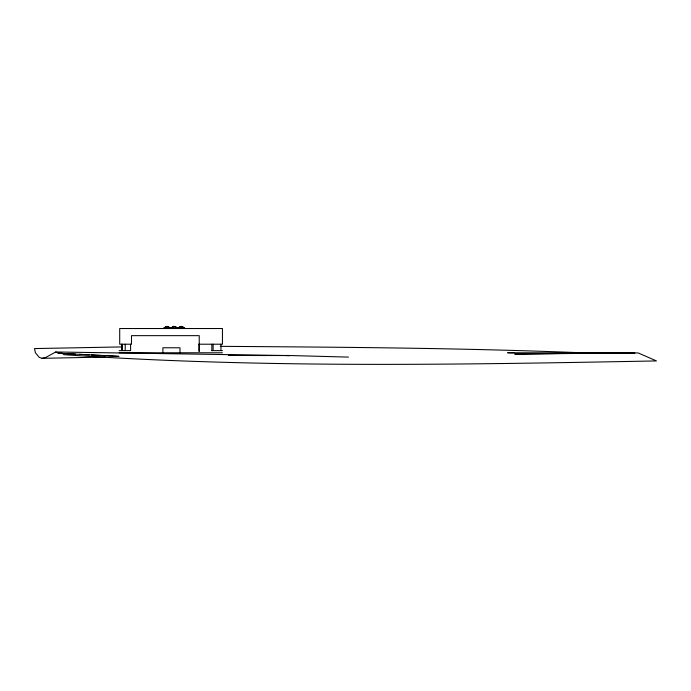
<?xml version="1.0" encoding="UTF-8"?>
<svg xmlns="http://www.w3.org/2000/svg" width="691" height="691" viewBox="0 0 691 691"><rect width="100%" height="100%" fill="white"/><g stroke="black" fill="none" stroke-linecap="round" stroke-linejoin="round"><path stroke-width="1.04" d="M163.18 328.527L166.22 326.385L167.74 327.456M163.612 328.527L166.652 326.385L168.172 327.456M164.043 328.527L167.084 326.385L170.124 328.527M164.475 328.527L167.516 326.385L170.556 328.527M164.907 328.527L167.948 326.385L170.988 328.527M170.297 328.527L173.337 326.385M170.729 328.527L173.769 326.385M171.161 328.527L174.201 326.385M171.593 328.527L174.633 326.385L177.673 328.527M172.024 328.527L175.065 326.385L178.105 328.527M177.414 328.527L180.446 326.385M177.846 328.527L180.878 326.385L183.158 327.992M178.278 328.527L181.318 326.385L183.59 327.992M178.71 328.527L181.75 326.385L184.782 328.527M179.142 328.527L182.182 326.385L185.214 328.527M265.871 355.52L228.298 355.45L289.486 355.563L55.729 351.978L46.012 357.307L42.056 358.327L39.266 357.368L35.362 352.695L34.55 348.575L122.471 346.908M55.729 351.978L58.346 353.231L118.982 356.383L91.324 354.949M42.056 358.327L105.274 357.066M198.749 344.213L222.442 344.213L222.442 328.527L119.707 328.527L119.707 344.213L131.497 344.213L131.497 335.653L199.233 335.653L199.233 351.348M119.128 350.631L130.59 350.631L130.59 344.213M211.766 350.631L222.442 350.631M119.128 352.773L222.442 352.773M286.264 355.554L289.486 355.563M220.282 346.346C340.749 347.184 461.26 347.944 581.641 352.773M514.061 352.868L507.626 352.773L638.294 352.971L656.45 360.927C459.074 364.641 261.31 368.363 64.211 354.699L61.724 353.153M286.152 355.424L348.445 357.1M58.346 353.231L63.667 353.507M66.863 353.671L75.371 354.12M79.629 354.336L89.199 354.837M174.961 326.921L177.242 328.527M220.956 344.213L220.956 350.328M213.13 344.213L213.13 350.328M211.843 344.213L211.843 350.631M199.034 344.213L199.034 351.348M179.98 352.773L179.98 347.78L162.903 347.78L162.903 352.773M125.209 344.213L125.209 350.328M122.359 344.213L122.359 350.328M121.676 344.213L121.676 350.328M573.15 353.326L514.726 354.086L634.908 352.876L573.15 353.326"/></g></svg>
